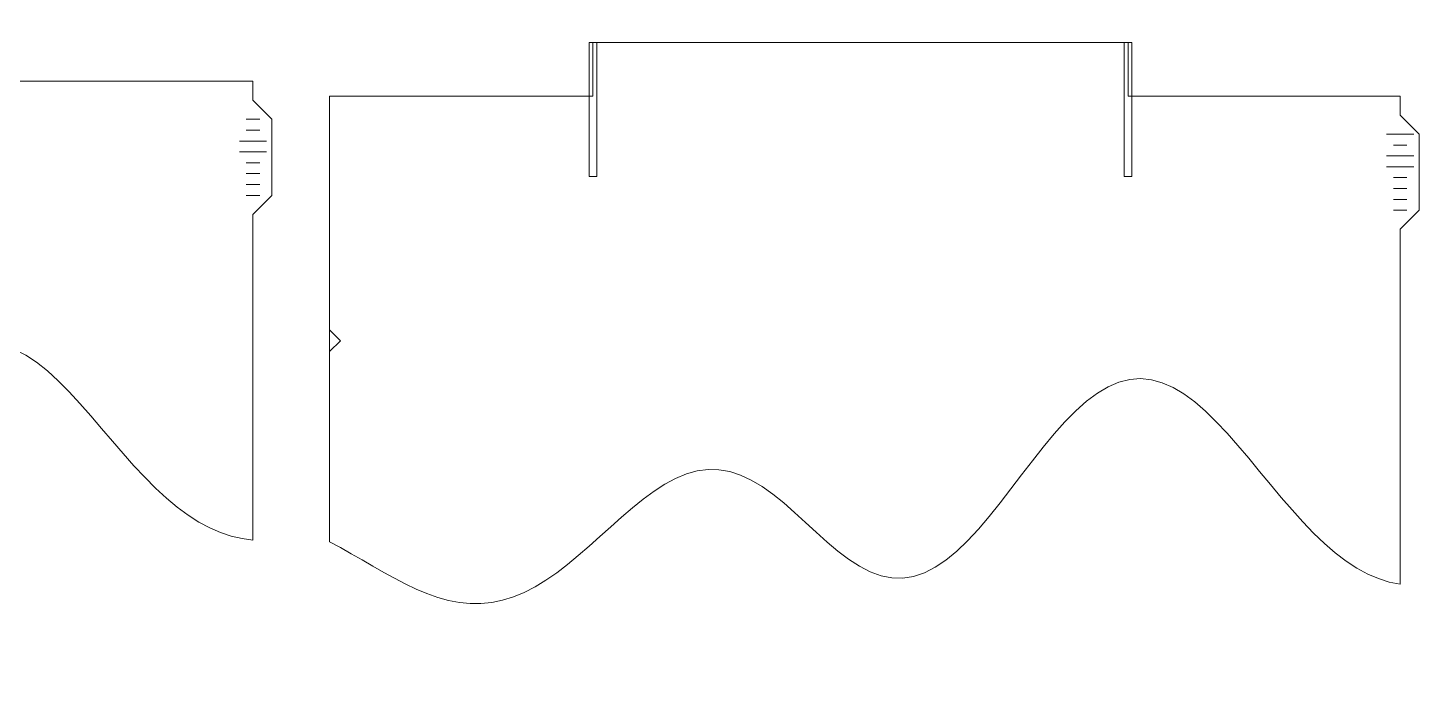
# Model space of a CAD drawing. Header units: centimetres. Extents: x -33.9 to 33.6, y -17.5 to 16.6.
# Drawn here: x -11.31 to 4.39, y -17.07 to -9.7 of the extents above; entities that cross this region are included whole.
import ezdxf

# ---------------------------------------------------------------- set-up
doc = ezdxf.new("R2010")
doc.units = ezdxf.units.CM
doc.header["$MEASUREMENT"] = 0
for name, color, linetype in [('1S', 7, 'Continuous'), ('2C', 7, 'Continuous'), ('3C', 7, 'Continuous')]:
    doc.layers.add(name, color=color, linetype=linetype)

msp = doc.modelspace()

# ---------------------------------------------------------------- linework, layer by layer
at = {"layer": '1S', "color": 1, "lineweight": 5}
for points in [[(-8.69012, -10.73606), (-8.69012, -10.73606), (-8.84347, -10.73606), (-8.84347, -10.73606)], [(-8.61345, -10.98142), (-8.61345, -10.98142), (-8.92014, -10.98142), (-8.92014, -10.98142)], [(-8.69012, -10.85874), (-8.69012, -10.85874), (-8.84347, -10.85874), (-8.84347, -10.85874)], [(4.3263, -10.90368), (4.3263, -10.90368), (4.01961, -10.90368), (4.01961, -10.90368)], [(-8.61345, -11.1041), (-8.61345, -11.1041), (-8.92014, -11.1041), (-8.92014, -11.1041)], [(4.24963, -11.02637), (4.24963, -11.02637), (4.09628, -11.02637), (4.09628, -11.02637)], [(-8.69012, -11.22679), (-8.69012, -11.22679), (-8.84347, -11.22679), (-8.84347, -11.22679)], [(4.3263, -11.14904), (4.3263, -11.14904), (4.01961, -11.14904), (4.01961, -11.14904)], [(4.3263, -11.27174), (4.3263, -11.27174), (4.01961, -11.27174), (4.01961, -11.27174)], [(-8.69012, -11.34947), (-8.69012, -11.34947), (-8.84347, -11.34947), (-8.84347, -11.34947)], [(4.24963, -11.39441), (4.24963, -11.39441), (4.09628, -11.39441), (4.09628, -11.39441)], [(-8.69012, -11.47215), (-8.69012, -11.47215), (-8.84347, -11.47215), (-8.84347, -11.47215)], [(-8.69012, -11.59483), (-8.69012, -11.59483), (-8.84347, -11.59483), (-8.84347, -11.59483)], [(4.24963, -11.5171), (4.24963, -11.5171), (4.09628, -11.5171), (4.09628, -11.5171)], [(4.24963, -11.63977), (4.24963, -11.63977), (4.09628, -11.63977), (4.09628, -11.63977)], [(4.24963, -11.76246), (4.24963, -11.76246), (4.09628, -11.76246), (4.09628, -11.76246)]]:
    msp.add_open_spline(points, degree=3, dxfattribs=at)
at = {"layer": '2C', "color": 1, "lineweight": 5}
for points, knots in [([(-4.88941, -9.87055), (-4.88941, -9.87055), (-4.97606, -9.87055), (-4.97606, -9.87055), (-4.97606, -9.87055), (-4.97606, -9.87055), (-4.97606, -11.37992), (-4.97606, -11.37992), (-4.97606, -11.37992), (-4.97606, -11.37992), (-4.88941, -11.37992), (-4.88941, -11.37992), (-4.88941, -11.37992), (-4.88941, -11.37992), (-4.88941, -9.87055), (-4.88941, -9.87055)], [0, 0, 0, 0, 0.25, 0.25, 0.25, 0.25, 0.5, 0.5, 0.5, 0.5, 0.75, 0.75, 0.75, 0.75, 1, 1, 1, 1]), ([(1.14808, -9.87055), (1.14808, -9.87055), (1.06143, -9.87055), (1.06143, -9.87055), (1.06143, -9.87055), (1.06143, -9.87055), (1.06143, -11.37992), (1.06143, -11.37992), (1.06143, -11.37992), (1.06143, -11.37992), (1.14808, -11.37992), (1.14808, -11.37992), (1.14808, -11.37992), (1.14808, -11.37992), (1.14808, -9.87055), (1.14808, -9.87055)], [0, 0, 0, 0, 0.25, 0.25, 0.25, 0.25, 0.5, 0.5, 0.5, 0.5, 0.75, 0.75, 0.75, 0.75, 1, 1, 1, 1]), ([(-7.90202, -13.35914), (-7.90202, -13.35914), (-7.77934, -13.23646), (-7.77934, -13.23646), (-7.77934, -13.23646), (-7.77934, -13.23646), (-7.90202, -13.11378), (-7.90202, -13.11378), (-7.90202, -13.11378), (-7.90202, -13.11378), (-7.90202, -13.35914), (-7.90202, -13.35914)], [0, 0, 0, 0, 0.33333333, 0.33333333, 0.33333333, 0.33333333, 0.66666667, 0.66666667, 0.66666667, 0.66666667, 1, 1, 1, 1])]:
    msp.add_open_spline(points, degree=3, knots=knots, dxfattribs=at)
at = {"layer": '3C', "color": 1, "lineweight": 5}
for points in [[(-8.76679, -11.80953), (-8.76679, -11.80953), (-8.55211, -11.59483), (-8.55211, -11.59483), (-8.55211, -11.59483), (-8.55211, -11.59483), (-8.55211, -10.73606), (-8.55211, -10.73606), (-8.55211, -10.73606), (-8.55211, -10.73606), (-8.76679, -10.52136), (-8.76679, -10.52136), (-8.76679, -10.52136), (-8.76679, -10.52136), (-8.76679, -10.30667), (-8.76679, -10.30667), (-8.76679, -10.30667), (-8.76679, -10.30667), (-11.78553, -10.30667), (-11.78553, -10.30667), (-11.78553, -10.30667), (-11.78553, -10.30667), (-11.78553, -9.70292), (-11.78553, -9.70292), (-11.78553, -9.70292), (-11.78553, -9.70292), (-17.82303, -9.70292), (-17.82303, -9.70292), (-17.82303, -9.70292), (-17.82303, -9.70292), (-17.82303, -10.30667), (-17.82303, -10.30667), (-17.82303, -10.30667), (-17.82303, -10.30667), (-20.84177, -10.30667), (-20.84177, -10.30667), (-20.84177, -10.30667), (-20.84177, -10.30667), (-20.84177, -15.23142), (-20.84177, -15.23142), (-20.84177, -15.23142), (-20.84177, -15.23142), (-20.7198, -15.30089), (-20.7198, -15.30089), (-20.7198, -15.30089), (-20.7198, -15.30089), (-20.59783, -15.37162), (-20.59783, -15.37162), (-20.59783, -15.37162), (-20.59783, -15.37162), (-20.47586, -15.44241), (-20.47586, -15.44241), (-20.47586, -15.44241), (-20.47586, -15.44241), (-20.35389, -15.512), (-20.35389, -15.512), (-20.35389, -15.512), (-20.35389, -15.512), (-20.23192, -15.57905), (-20.23192, -15.57905), (-20.23192, -15.57905), (-20.23192, -15.57905), (-20.10996, -15.64227), (-20.10996, -15.64227), (-20.10996, -15.64227), (-20.10996, -15.64227), (-19.98799, -15.70037), (-19.98799, -15.70037), (-19.98799, -15.70037), (-19.98799, -15.70037), (-19.86602, -15.7521), (-19.86602, -15.7521), (-19.86602, -15.7521), (-19.86602, -15.7521), (-19.74405, -15.7963), (-19.74405, -15.7963), (-19.74405, -15.7963), (-19.74405, -15.7963), (-19.62208, -15.83197), (-19.62208, -15.83197), (-19.62208, -15.83197), (-19.62208, -15.83197), (-19.50011, -15.85822), (-19.50011, -15.85822), (-19.50011, -15.85822), (-19.50011, -15.85822), (-19.37814, -15.87435), (-19.37814, -15.87435), (-19.37814, -15.87435), (-19.37814, -15.87435), (-19.25617, -15.8799), (-19.25617, -15.8799), (-19.25617, -15.8799), (-19.25617, -15.8799), (-19.1342, -15.87461), (-19.1342, -15.87461), (-19.1342, -15.87461), (-19.1342, -15.87461), (-19.01223, -15.85849), (-19.01223, -15.85849), (-19.01223, -15.85849), (-19.01223, -15.85849), (-18.89026, -15.8318), (-18.89026, -15.8318), (-18.89026, -15.8318), (-18.89026, -15.8318), (-18.76829, -15.79514), (-18.76829, -15.79514), (-18.76829, -15.79514), (-18.76829, -15.79514), (-18.64632, -15.74933), (-18.64632, -15.74933), (-18.64632, -15.74933), (-18.64632, -15.74933), (-18.52435, -15.6955), (-18.52435, -15.6955), (-18.52435, -15.6955), (-18.52435, -15.6955), (-18.40238, -15.63505), (-18.40238, -15.63505), (-18.40238, -15.63505), (-18.40238, -15.63505), (-18.28041, -15.56962), (-18.28041, -15.56962), (-18.28041, -15.56962), (-18.28041, -15.56962), (-18.15844, -15.50108), (-18.15844, -15.50108), (-18.15844, -15.50108), (-18.15844, -15.50108), (-18.03648, -15.43148), (-18.03648, -15.43148), (-18.03648, -15.43148), (-18.03648, -15.43148), (-17.91451, -15.36304), (-17.91451, -15.36304), (-17.91451, -15.36304), (-17.91451, -15.36304), (-17.79254, -15.29809), (-17.79254, -15.29809), (-17.79254, -15.29809), (-17.79254, -15.29809), (-17.67057, -15.23897), (-17.67057, -15.23897), (-17.67057, -15.23897), (-17.67057, -15.23897), (-17.5486, -15.18804), (-17.5486, -15.18804), (-17.5486, -15.18804), (-17.5486, -15.18804), (-17.42663, -15.1476), (-17.42663, -15.1476), (-17.42663, -15.1476), (-17.42663, -15.1476), (-17.30466, -15.11976), (-17.30466, -15.11976), (-17.30466, -15.11976), (-17.30466, -15.11976), (-17.18269, -15.10649), (-17.18269, -15.10649), (-17.18269, -15.10649), (-17.18269, -15.10649), (-17.06072, -15.10946), (-17.06072, -15.10946), (-17.06072, -15.10946), (-17.06072, -15.10946), (-16.93875, -15.12998), (-16.93875, -15.12998), (-16.93875, -15.12998), (-16.93875, -15.12998), (-16.81678, -15.16897), (-16.81678, -15.16897), (-16.81678, -15.16897), (-16.81678, -15.16897), (-16.69481, -15.22694), (-16.69481, -15.22694), (-16.69481, -15.22694), (-16.69481, -15.22694), (-16.57284, -15.30382), (-16.57284, -15.30382), (-16.57284, -15.30382), (-16.57284, -15.30382), (-16.45087, -15.39906), (-16.45087, -15.39906), (-16.45087, -15.39906), (-16.45087, -15.39906), (-16.3289, -15.51148), (-16.3289, -15.51148), (-16.3289, -15.51148), (-16.3289, -15.51148), (-16.20693, -15.63932), (-16.20693, -15.63932), (-16.20693, -15.63932), (-16.20693, -15.63932), (-16.08496, -15.78024), (-16.08496, -15.78024), (-16.08496, -15.78024), (-16.08496, -15.78024), (-15.96299, -15.93129), (-15.96299, -15.93129), (-15.96299, -15.93129), (-15.96299, -15.93129), (-15.84103, -16.08895), (-15.84103, -16.08895), (-15.84103, -16.08895), (-15.84103, -16.08895), (-15.71906, -16.24916), (-15.71906, -16.24916), (-15.71906, -16.24916), (-15.71906, -16.24916), (-15.59709, -16.40742), (-15.59709, -16.40742), (-15.59709, -16.40742), (-15.59709, -16.40742), (-15.47512, -16.55878), (-15.47512, -16.55878), (-15.47512, -16.55878), (-15.47512, -16.55878), (-15.35315, -16.69801), (-15.35315, -16.69801), (-15.35315, -16.69801), (-15.35315, -16.69801), (-15.23118, -16.82062), (-15.23118, -16.82062), (-15.23118, -16.82062), (-15.23118, -16.82062), (-15.10921, -16.9221), (-15.10921, -16.9221), (-15.10921, -16.9221), (-15.10921, -16.9221), (-14.98724, -16.99877), (-14.98724, -16.99877), (-14.98724, -16.99877), (-14.98724, -16.99877), (-14.86527, -17.04807), (-14.86527, -17.04807), (-14.86527, -17.04807), (-14.86527, -17.04807), (-14.7433, -17.06816), (-14.7433, -17.06816), (-14.7433, -17.06816), (-14.7433, -17.06816), (-14.62133, -17.05783), (-14.62133, -17.05783), (-14.62133, -17.05783), (-14.62133, -17.05783), (-14.49936, -17.01659), (-14.49936, -17.01659), (-14.49936, -17.01659), (-14.49936, -17.01659), (-14.37739, -16.94466), (-14.37739, -16.94466), (-14.37739, -16.94466), (-14.37739, -16.94466), (-14.25542, -16.84291), (-14.25542, -16.84291), (-14.25542, -16.84291), (-14.25542, -16.84291), (-14.13345, -16.7129), (-14.13345, -16.7129), (-14.13345, -16.7129), (-14.13345, -16.7129), (-14.01148, -16.55675), (-14.01148, -16.55675), (-14.01148, -16.55675), (-14.01148, -16.55675), (-13.88951, -16.37711), (-13.88951, -16.37711), (-13.88951, -16.37711), (-13.88951, -16.37711), (-13.76755, -16.17715), (-13.76755, -16.17715), (-13.76755, -16.17715), (-13.76755, -16.17715), (-13.64558, -15.96041), (-13.64558, -15.96041), (-13.64558, -15.96041), (-13.64558, -15.96041), (-13.52361, -15.73073), (-13.52361, -15.73073), (-13.52361, -15.73073), (-13.52361, -15.73073), (-13.40164, -15.49221), (-13.40164, -15.49221), (-13.40164, -15.49221), (-13.40164, -15.49221), (-13.27967, -15.24902), (-13.27967, -15.24902), (-13.27967, -15.24902), (-13.27967, -15.24902), (-13.1577, -15.0054), (-13.1577, -15.0054), (-13.1577, -15.0054), (-13.1577, -15.0054), (-13.03573, -14.76554), (-13.03573, -14.76554), (-13.03573, -14.76554), (-13.03573, -14.76554), (-12.91376, -14.53349), (-12.91376, -14.53349), (-12.91376, -14.53349), (-12.91376, -14.53349), (-12.79179, -14.31306), (-12.79179, -14.31306), (-12.79179, -14.31306), (-12.79179, -14.31306), (-12.66982, -14.10775), (-12.66982, -14.10775), (-12.66982, -14.10775), (-12.66982, -14.10775), (-12.54785, -13.92072), (-12.54785, -13.92072), (-12.54785, -13.92072), (-12.54785, -13.92072), (-12.42588, -13.7547), (-12.42588, -13.7547), (-12.42588, -13.7547), (-12.42588, -13.7547), (-12.30391, -13.61192), (-12.30391, -13.61192), (-12.30391, -13.61192), (-12.30391, -13.61192), (-12.18194, -13.49413), (-12.18194, -13.49413), (-12.18194, -13.49413), (-12.18194, -13.49413), (-12.05997, -13.40256), (-12.05997, -13.40256), (-12.05997, -13.40256), (-12.05997, -13.40256), (-11.938, -13.33787), (-11.938, -13.33787), (-11.938, -13.33787), (-11.938, -13.33787), (-11.81603, -13.29978), (-11.81603, -13.29978), (-11.81603, -13.29978), (-11.81603, -13.29978), (-11.69406, -13.28796), (-11.69406, -13.28796), (-11.69406, -13.28796), (-11.69406, -13.28796), (-11.5721, -13.30163), (-11.5721, -13.30163), (-11.5721, -13.30163), (-11.5721, -13.30163), (-11.45013, -13.33931), (-11.45013, -13.33931), (-11.45013, -13.33931), (-11.45013, -13.33931), (-11.32816, -13.39911), (-11.32816, -13.39911), (-11.32816, -13.39911), (-11.32816, -13.39911), (-11.20618, -13.47884), (-11.20618, -13.47884), (-11.20618, -13.47884), (-11.20618, -13.47884), (-11.08422, -13.57601), (-11.08422, -13.57601), (-11.08422, -13.57601), (-11.08422, -13.57601), (-10.96225, -13.68791), (-10.96225, -13.68791), (-10.96225, -13.68791), (-10.96225, -13.68791), (-10.84028, -13.81175), (-10.84028, -13.81175), (-10.84028, -13.81175), (-10.84028, -13.81175), (-10.7183, -13.94463), (-10.7183, -13.94463), (-10.7183, -13.94463), (-10.7183, -13.94463), (-10.59634, -14.08367), (-10.59634, -14.08367), (-10.59634, -14.08367), (-10.59634, -14.08367), (-10.47437, -14.22607), (-10.47437, -14.22607), (-10.47437, -14.22607), (-10.47437, -14.22607), (-10.35239, -14.3691), (-10.35239, -14.3691), (-10.35239, -14.3691), (-10.35239, -14.3691), (-10.23042, -14.51024), (-10.23042, -14.51024), (-10.23042, -14.51024), (-10.23042, -14.51024), (-10.10846, -14.64716), (-10.10846, -14.64716), (-10.10846, -14.64716), (-10.10846, -14.64716), (-9.98649, -14.77779), (-9.98649, -14.77779), (-9.98649, -14.77779), (-9.98649, -14.77779), (-9.86451, -14.90029), (-9.86451, -14.90029), (-9.86451, -14.90029), (-9.86451, -14.90029), (-9.74254, -15.01317), (-9.74254, -15.01317), (-9.74254, -15.01317), (-9.74254, -15.01317), (-9.62058, -15.1152), (-9.62058, -15.1152), (-9.62058, -15.1152), (-9.62058, -15.1152), (-9.4986, -15.20547), (-9.4986, -15.20547), (-9.4986, -15.20547), (-9.4986, -15.20547), (-9.37663, -15.2834), (-9.37663, -15.2834), (-9.37663, -15.2834), (-9.37663, -15.2834), (-9.25466, -15.34867), (-9.25466, -15.34867), (-9.25466, -15.34867), (-9.25466, -15.34867), (-9.13271, -15.40128), (-9.13271, -15.40128), (-9.13271, -15.40128), (-9.13271, -15.40128), (-9.01073, -15.44147), (-9.01073, -15.44147), (-9.01073, -15.44147), (-9.01073, -15.44147), (-8.88876, -15.46972), (-8.88876, -15.46972), (-8.88876, -15.46972), (-8.88876, -15.46972), (-8.76679, -15.48675), (-8.76679, -15.48675), (-8.76679, -15.48675), (-8.76679, -15.48675), (-8.76679, -11.80953), (-8.76679, -11.80953)], [(4.17296, -11.97715), (4.17296, -11.97715), (4.38764, -11.76246), (4.38764, -11.76246), (4.38764, -11.76246), (4.38764, -11.76246), (4.38764, -10.90368), (4.38764, -10.90368), (4.38764, -10.90368), (4.38764, -10.90368), (4.17296, -10.68898), (4.17296, -10.68898), (4.17296, -10.68898), (4.17296, -10.68898), (4.17296, -10.4743), (4.17296, -10.4743), (4.17296, -10.4743), (4.17296, -10.4743), (1.10476, -10.4743), (1.10476, -10.4743), (1.10476, -10.4743), (1.10476, -10.4743), (1.10476, -9.87055), (1.10476, -9.87055), (1.10476, -9.87055), (1.10476, -9.87055), (-4.93273, -9.87055), (-4.93273, -9.87055), (-4.93273, -9.87055), (-4.93273, -9.87055), (-4.93273, -10.4743), (-4.93273, -10.4743), (-4.93273, -10.4743), (-4.93273, -10.4743), (-7.90202, -10.4743), (-7.90202, -10.4743), (-7.90202, -10.4743), (-7.90202, -10.4743), (-7.90202, -15.50458), (-7.90202, -15.50458), (-7.90202, -15.50458), (-7.90202, -15.50458), (-7.78005, -15.57128), (-7.78005, -15.57128), (-7.78005, -15.57128), (-7.78005, -15.57128), (-7.65808, -15.64042), (-7.65808, -15.64042), (-7.65808, -15.64042), (-7.65808, -15.64042), (-7.53611, -15.7109), (-7.53611, -15.7109), (-7.53611, -15.7109), (-7.53611, -15.7109), (-7.41414, -15.78152), (-7.41414, -15.78152), (-7.41414, -15.78152), (-7.41414, -15.78152), (-7.29217, -15.85098), (-7.29217, -15.85098), (-7.29217, -15.85098), (-7.29217, -15.85098), (-7.17021, -15.91793), (-7.17021, -15.91793), (-7.17021, -15.91793), (-7.17021, -15.91793), (-7.04824, -15.981), (-7.04824, -15.981), (-7.04824, -15.981), (-7.04824, -15.981), (-6.92627, -16.03875), (-6.92627, -16.03875), (-6.92627, -16.03875), (-6.92627, -16.03875), (-6.8043, -16.08984), (-6.8043, -16.08984), (-6.8043, -16.08984), (-6.8043, -16.08984), (-6.68233, -16.13295), (-6.68233, -16.13295), (-6.68233, -16.13295), (-6.68233, -16.13295), (-6.56036, -16.16683), (-6.56036, -16.16683), (-6.56036, -16.16683), (-6.56036, -16.16683), (-6.43839, -16.19041), (-6.43839, -16.19041), (-6.43839, -16.19041), (-6.43839, -16.19041), (-6.31642, -16.20272), (-6.31642, -16.20272), (-6.31642, -16.20272), (-6.31642, -16.20272), (-6.19445, -16.20299), (-6.19445, -16.20299), (-6.19445, -16.20299), (-6.19445, -16.20299), (-6.07248, -16.1907), (-6.07248, -16.1907), (-6.07248, -16.1907), (-6.07248, -16.1907), (-5.95051, -16.16554), (-5.95051, -16.16554), (-5.95051, -16.16554), (-5.95051, -16.16554), (-5.82854, -16.12744), (-5.82854, -16.12744), (-5.82854, -16.12744), (-5.82854, -16.12744), (-5.70657, -16.07665), (-5.70657, -16.07665), (-5.70657, -16.07665), (-5.70657, -16.07665), (-5.5846, -16.01371), (-5.5846, -16.01371), (-5.5846, -16.01371), (-5.5846, -16.01371), (-5.46263, -15.93941), (-5.46263, -15.93941), (-5.46263, -15.93941), (-5.46263, -15.93941), (-5.34066, -15.85487), (-5.34066, -15.85487), (-5.34066, -15.85487), (-5.34066, -15.85487), (-5.21869, -15.76148), (-5.21869, -15.76148), (-5.21869, -15.76148), (-5.21869, -15.76148), (-5.09673, -15.6609), (-5.09673, -15.6609), (-5.09673, -15.6609), (-5.09673, -15.6609), (-4.97476, -15.55499), (-4.97476, -15.55499), (-4.97476, -15.55499), (-4.97476, -15.55499), (-4.85279, -15.44589), (-4.85279, -15.44589), (-4.85279, -15.44589), (-4.85279, -15.44589), (-4.73082, -15.33583), (-4.73082, -15.33583), (-4.73082, -15.33583), (-4.73082, -15.33583), (-4.60885, -15.2272), (-4.60885, -15.2272), (-4.60885, -15.2272), (-4.60885, -15.2272), (-4.48688, -15.12245), (-4.48688, -15.12245), (-4.48688, -15.12245), (-4.48688, -15.12245), (-4.36491, -15.02405), (-4.36491, -15.02405), (-4.36491, -15.02405), (-4.36491, -15.02405), (-4.24294, -14.93441), (-4.24294, -14.93441), (-4.24294, -14.93441), (-4.24294, -14.93441), (-4.12097, -14.85581), (-4.12097, -14.85581), (-4.12097, -14.85581), (-4.12097, -14.85581), (-3.999, -14.79037), (-3.999, -14.79037), (-3.999, -14.79037), (-3.999, -14.79037), (-3.87703, -14.73992), (-3.87703, -14.73992), (-3.87703, -14.73992), (-3.87703, -14.73992), (-3.75506, -14.706), (-3.75506, -14.706), (-3.75506, -14.706), (-3.75506, -14.706), (-3.63309, -14.68979), (-3.63309, -14.68979), (-3.63309, -14.68979), (-3.63309, -14.68979), (-3.51112, -14.69201), (-3.51112, -14.69201), (-3.51112, -14.69201), (-3.51112, -14.69201), (-3.38915, -14.71289), (-3.38915, -14.71289), (-3.38915, -14.71289), (-3.38915, -14.71289), (-3.26718, -14.75215), (-3.26718, -14.75215), (-3.26718, -14.75215), (-3.26718, -14.75215), (-3.14521, -14.80895), (-3.14521, -14.80895), (-3.14521, -14.80895), (-3.14521, -14.80895), (-3.02325, -14.88186), (-3.02325, -14.88186), (-3.02325, -14.88186), (-3.02325, -14.88186), (-2.90128, -14.96887), (-2.90128, -14.96887), (-2.90128, -14.96887), (-2.90128, -14.96887), (-2.77931, -15.06741), (-2.77931, -15.06741), (-2.77931, -15.06741), (-2.77931, -15.06741), (-2.65734, -15.17434), (-2.65734, -15.17434), (-2.65734, -15.17434), (-2.65734, -15.17434), (-2.53537, -15.28602), (-2.53537, -15.28602), (-2.53537, -15.28602), (-2.53537, -15.28602), (-2.4134, -15.39856), (-2.4134, -15.39856), (-2.4134, -15.39856), (-2.4134, -15.39856), (-2.29143, -15.50802), (-2.29143, -15.50802), (-2.29143, -15.50802), (-2.29143, -15.50802), (-2.16946, -15.61062), (-2.16946, -15.61062), (-2.16946, -15.61062), (-2.16946, -15.61062), (-2.04749, -15.70285), (-2.04749, -15.70285), (-2.04749, -15.70285), (-2.04749, -15.70285), (-1.92552, -15.78158), (-1.92552, -15.78158), (-1.92552, -15.78158), (-1.92552, -15.78158), (-1.80355, -15.84414), (-1.80355, -15.84414), (-1.80355, -15.84414), (-1.80355, -15.84414), (-1.68158, -15.88831), (-1.68158, -15.88831), (-1.68158, -15.88831), (-1.68158, -15.88831), (-1.55961, -15.91241), (-1.55961, -15.91241), (-1.55961, -15.91241), (-1.55961, -15.91241), (-1.43764, -15.91531), (-1.43764, -15.91531), (-1.43764, -15.91531), (-1.43764, -15.91531), (-1.31567, -15.89642), (-1.31567, -15.89642), (-1.31567, -15.89642), (-1.31567, -15.89642), (-1.1937, -15.85575), (-1.1937, -15.85575), (-1.1937, -15.85575), (-1.1937, -15.85575), (-1.07173, -15.79383), (-1.07173, -15.79383), (-1.07173, -15.79383), (-1.07173, -15.79383), (-0.94976, -15.71172), (-0.94976, -15.71172), (-0.94976, -15.71172), (-0.94976, -15.71172), (-0.8278, -15.61096), (-0.8278, -15.61096), (-0.8278, -15.61096), (-0.8278, -15.61096), (-0.70583, -15.49353), (-0.70583, -15.49353), (-0.70583, -15.49353), (-0.70583, -15.49353), (-0.58386, -15.36181), (-0.58386, -15.36181), (-0.58386, -15.36181), (-0.58386, -15.36181), (-0.46189, -15.2185), (-0.46189, -15.2185), (-0.46189, -15.2185), (-0.46189, -15.2185), (-0.33992, -15.06652), (-0.33992, -15.06652), (-0.33992, -15.06652), (-0.33992, -15.06652), (-0.21795, -14.90903), (-0.21795, -14.90903), (-0.21795, -14.90903), (-0.21795, -14.90903), (-0.09598, -14.74925), (-0.09598, -14.74925), (-0.09598, -14.74925), (-0.09598, -14.74925), (0.02599, -14.59045), (0.02599, -14.59045), (0.02599, -14.59045), (0.02599, -14.59045), (0.14796, -14.43587), (0.14796, -14.43587), (0.14796, -14.43587), (0.14796, -14.43587), (0.26993, -14.28861), (0.26993, -14.28861), (0.26993, -14.28861), (0.26993, -14.28861), (0.3919, -14.1516), (0.3919, -14.1516), (0.3919, -14.1516), (0.3919, -14.1516), (0.51387, -14.02755), (0.51387, -14.02755), (0.51387, -14.02755), (0.51387, -14.02755), (0.63584, -13.91884), (0.63584, -13.91884), (0.63584, -13.91884), (0.63584, -13.91884), (0.75781, -13.82755), (0.75781, -13.82755), (0.75781, -13.82755), (0.75781, -13.82755), (0.87978, -13.75533), (0.87978, -13.75533), (0.87978, -13.75533), (0.87978, -13.75533), (1.00175, -13.70347), (1.00175, -13.70347), (1.00175, -13.70347), (1.00175, -13.70347), (1.12372, -13.67279), (1.12372, -13.67279), (1.12372, -13.67279), (1.12372, -13.67279), (1.24568, -13.6637), (1.24568, -13.6637), (1.24568, -13.6637), (1.24568, -13.6637), (1.36765, -13.67616), (1.36765, -13.67616), (1.36765, -13.67616), (1.36765, -13.67616), (1.48962, -13.70971), (1.48962, -13.70971), (1.48962, -13.70971), (1.48962, -13.70971), (1.61159, -13.76348), (1.61159, -13.76348), (1.61159, -13.76348), (1.61159, -13.76348), (1.73357, -13.83622), (1.73357, -13.83622), (1.73357, -13.83622), (1.73357, -13.83622), (1.85553, -13.92633), (1.85553, -13.92633), (1.85553, -13.92633), (1.85553, -13.92633), (1.9775, -14.03192), (1.9775, -14.03192), (1.9775, -14.03192), (1.9775, -14.03192), (2.09947, -14.15084), (2.09947, -14.15084), (2.09947, -14.15084), (2.09947, -14.15084), (2.22145, -14.28073), (2.22145, -14.28073), (2.22145, -14.28073), (2.22145, -14.28073), (2.34341, -14.41906), (2.34341, -14.41906), (2.34341, -14.41906), (2.34341, -14.41906), (2.46538, -14.56325), (2.46538, -14.56325), (2.46538, -14.56325), (2.46538, -14.56325), (2.58736, -14.7105), (2.58736, -14.7105), (2.58736, -14.7105), (2.58736, -14.7105), (2.70933, -14.85835), (2.70933, -14.85835), (2.70933, -14.85835), (2.70933, -14.85835), (2.83129, -15.00432), (2.83129, -15.00432), (2.83129, -15.00432), (2.83129, -15.00432), (2.95326, -15.14605), (2.95326, -15.14605), (2.95326, -15.14605), (2.95326, -15.14605), (3.07524, -15.28133), (3.07524, -15.28133), (3.07524, -15.28133), (3.07524, -15.28133), (3.19721, -15.40825), (3.19721, -15.40825), (3.19721, -15.40825), (3.19721, -15.40825), (3.31917, -15.52515), (3.31917, -15.52515), (3.31917, -15.52515), (3.31917, -15.52515), (3.44115, -15.63065), (3.44115, -15.63065), (3.44115, -15.63065), (3.44115, -15.63065), (3.56312, -15.72368), (3.56312, -15.72368), (3.56312, -15.72368), (3.56312, -15.72368), (3.68509, -15.80348), (3.68509, -15.80348), (3.68509, -15.80348), (3.68509, -15.80348), (3.80704, -15.86958), (3.80704, -15.86958), (3.80704, -15.86958), (3.80704, -15.86958), (3.92902, -15.92184), (3.92902, -15.92184), (3.92902, -15.92184), (3.92902, -15.92184), (4.05099, -15.96035), (4.05099, -15.96035), (4.05099, -15.96035), (4.05099, -15.96035), (4.17296, -15.9855), (4.17296, -15.9855), (4.17296, -15.9855), (4.17296, -15.9855), (4.17296, -11.97715), (4.17296, -11.97715)]]:
    msp.add_open_spline(points, degree=3, knots=[0, 0, 0, 0, 0.00909091, 0.00909091, 0.00909091, 0.00909091, 0.01818182, 0.01818182, 0.01818182, 0.01818182, 0.02727273, 0.02727273, 0.02727273, 0.02727273, 0.03636364, 0.03636364, 0.03636364, 0.03636364, 0.04545455, 0.04545455, 0.04545455, 0.04545455, 0.05454545, 0.05454545, 0.05454545, 0.05454545, 0.06363636, 0.06363636, 0.06363636, 0.06363636, 0.07272727, 0.07272727, 0.07272727, 0.07272727, 0.08181818, 0.08181818, 0.08181818, 0.08181818, 0.09090909, 0.09090909, 0.09090909, 0.09090909, 0.1, 0.1, 0.1, 0.1, 0.10909091, 0.10909091, 0.10909091, 0.10909091, 0.11818182, 0.11818182, 0.11818182, 0.11818182, 0.12727273, 0.12727273, 0.12727273, 0.12727273, 0.13636364, 0.13636364, 0.13636364, 0.13636364, 0.14545455, 0.14545455, 0.14545455, 0.14545455, 0.15454545, 0.15454545, 0.15454545, 0.15454545, 0.16363636, 0.16363636, 0.16363636, 0.16363636, 0.17272727, 0.17272727, 0.17272727, 0.17272727, 0.18181818, 0.18181818, 0.18181818, 0.18181818, 0.19090909, 0.19090909, 0.19090909, 0.19090909, 0.2, 0.2, 0.2, 0.2, 0.20909091, 0.20909091, 0.20909091, 0.20909091, 0.21818182, 0.21818182, 0.21818182, 0.21818182, 0.22727273, 0.22727273, 0.22727273, 0.22727273, 0.23636364, 0.23636364, 0.23636364, 0.23636364, 0.24545455, 0.24545455, 0.24545455, 0.24545455, 0.25454545, 0.25454545, 0.25454545, 0.25454545, 0.26363636, 0.26363636, 0.26363636, 0.26363636, 0.27272727, 0.27272727, 0.27272727, 0.27272727, 0.28181818, 0.28181818, 0.28181818, 0.28181818, 0.29090909, 0.29090909, 0.29090909, 0.29090909, 0.3, 0.3, 0.3, 0.3, 0.30909091, 0.30909091, 0.30909091, 0.30909091, 0.31818182, 0.31818182, 0.31818182, 0.31818182, 0.32727273, 0.32727273, 0.32727273, 0.32727273, 0.33636364, 0.33636364, 0.33636364, 0.33636364, 0.34545455, 0.34545455, 0.34545455, 0.34545455, 0.35454545, 0.35454545, 0.35454545, 0.35454545, 0.36363636, 0.36363636, 0.36363636, 0.36363636, 0.37272727, 0.37272727, 0.37272727, 0.37272727, 0.38181818, 0.38181818, 0.38181818, 0.38181818, 0.39090909, 0.39090909, 0.39090909, 0.39090909, 0.4, 0.4, 0.4, 0.4, 0.40909091, 0.40909091, 0.40909091, 0.40909091, 0.41818182, 0.41818182, 0.41818182, 0.41818182, 0.42727273, 0.42727273, 0.42727273, 0.42727273, 0.43636364, 0.43636364, 0.43636364, 0.43636364, 0.44545455, 0.44545455, 0.44545455, 0.44545455, 0.45454545, 0.45454545, 0.45454545, 0.45454545, 0.46363636, 0.46363636, 0.46363636, 0.46363636, 0.47272727, 0.47272727, 0.47272727, 0.47272727, 0.48181818, 0.48181818, 0.48181818, 0.48181818, 0.49090909, 0.49090909, 0.49090909, 0.49090909, 0.5, 0.5, 0.5, 0.5, 0.50909091, 0.50909091, 0.50909091, 0.50909091, 0.51818182, 0.51818182, 0.51818182, 0.51818182, 0.52727273, 0.52727273, 0.52727273, 0.52727273, 0.53636364, 0.53636364, 0.53636364, 0.53636364, 0.54545455, 0.54545455, 0.54545455, 0.54545455, 0.55454545, 0.55454545, 0.55454545, 0.55454545, 0.56363636, 0.56363636, 0.56363636, 0.56363636, 0.57272727, 0.57272727, 0.57272727, 0.57272727, 0.58181818, 0.58181818, 0.58181818, 0.58181818, 0.59090909, 0.59090909, 0.59090909, 0.59090909, 0.6, 0.6, 0.6, 0.6, 0.60909091, 0.60909091, 0.60909091, 0.60909091, 0.61818182, 0.61818182, 0.61818182, 0.61818182, 0.62727273, 0.62727273, 0.62727273, 0.62727273, 0.63636364, 0.63636364, 0.63636364, 0.63636364, 0.64545455, 0.64545455, 0.64545455, 0.64545455, 0.65454545, 0.65454545, 0.65454545, 0.65454545, 0.66363636, 0.66363636, 0.66363636, 0.66363636, 0.67272727, 0.67272727, 0.67272727, 0.67272727, 0.68181818, 0.68181818, 0.68181818, 0.68181818, 0.69090909, 0.69090909, 0.69090909, 0.69090909, 0.7, 0.7, 0.7, 0.7, 0.70909091, 0.70909091, 0.70909091, 0.70909091, 0.71818182, 0.71818182, 0.71818182, 0.71818182, 0.72727273, 0.72727273, 0.72727273, 0.72727273, 0.73636364, 0.73636364, 0.73636364, 0.73636364, 0.74545455, 0.74545455, 0.74545455, 0.74545455, 0.75454545, 0.75454545, 0.75454545, 0.75454545, 0.76363636, 0.76363636, 0.76363636, 0.76363636, 0.77272727, 0.77272727, 0.77272727, 0.77272727, 0.78181818, 0.78181818, 0.78181818, 0.78181818, 0.79090909, 0.79090909, 0.79090909, 0.79090909, 0.8, 0.8, 0.8, 0.8, 0.80909091, 0.80909091, 0.80909091, 0.80909091, 0.81818182, 0.81818182, 0.81818182, 0.81818182, 0.82727273, 0.82727273, 0.82727273, 0.82727273, 0.83636364, 0.83636364, 0.83636364, 0.83636364, 0.84545455, 0.84545455, 0.84545455, 0.84545455, 0.85454545, 0.85454545, 0.85454545, 0.85454545, 0.86363636, 0.86363636, 0.86363636, 0.86363636, 0.87272727, 0.87272727, 0.87272727, 0.87272727, 0.88181818, 0.88181818, 0.88181818, 0.88181818, 0.89090909, 0.89090909, 0.89090909, 0.89090909, 0.9, 0.9, 0.9, 0.9, 0.90909091, 0.90909091, 0.90909091, 0.90909091, 0.91818182, 0.91818182, 0.91818182, 0.91818182, 0.92727273, 0.92727273, 0.92727273, 0.92727273, 0.93636364, 0.93636364, 0.93636364, 0.93636364, 0.94545455, 0.94545455, 0.94545455, 0.94545455, 0.95454545, 0.95454545, 0.95454545, 0.95454545, 0.96363636, 0.96363636, 0.96363636, 0.96363636, 0.97272727, 0.97272727, 0.97272727, 0.97272727, 0.98181818, 0.98181818, 0.98181818, 0.98181818, 0.99090909, 0.99090909, 0.99090909, 0.99090909, 1, 1, 1, 1], dxfattribs=at)

doc.saveas('drawing.dxf')
